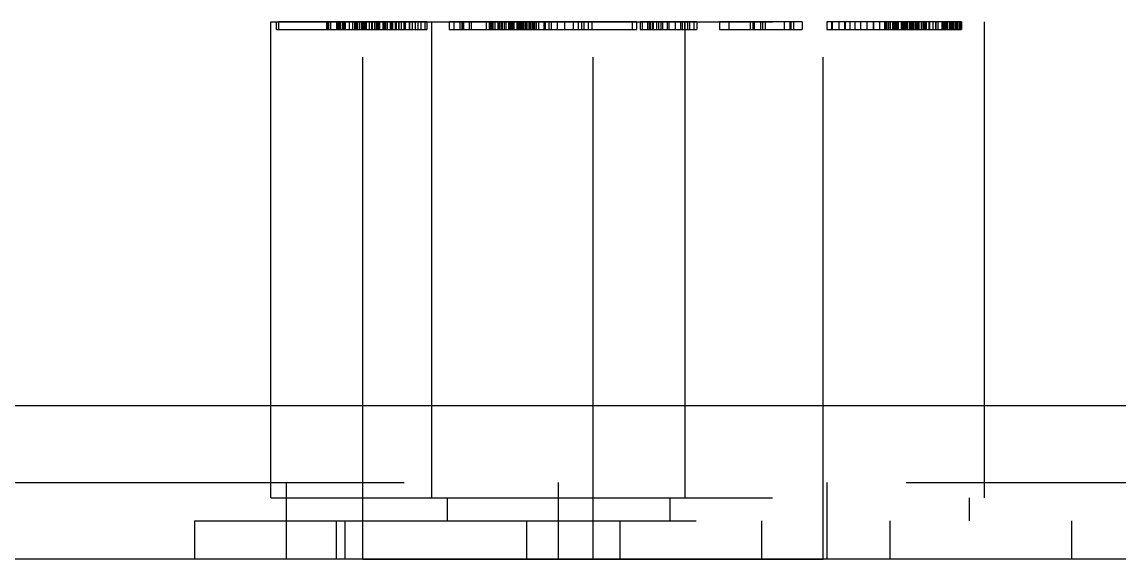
# Model space of a CAD drawing. Header units: millimetres. Extents: x 0 to 1189, y 25 to 866.
# Drawn here: x 176.96 to 191.26, y 639.75 to 646.75 of the extents above; entities that cross this region are included whole.
import ezdxf

# ---------------------------------------------------------------- set-up
doc = ezdxf.new("R2010")
doc.units = ezdxf.units.MM
doc.header["$LTSCALE"] = 65.395
doc.linetypes.add('HIDDEN', pattern=[0.2, 0.1, -0.1])
doc.layers.get('0').update_dxf_attribs({"linetype": 'CONTINUOUS'})
doc.layers.add('02___PRT_ALL_AXES', color=7, linetype='CONTINUOUS')
doc.layers.add('DEFAULT_2', color=8, linetype='HIDDEN')

msp = doc.modelspace()

# ---------------------------------------------------------------- linework, layer by layer
at = {"color": 3, "linetype": 'Continuous'}
for p, q in [((160.902, 641.749), (572.902, 641.749)), ((571.902, 639.749), (161.902, 639.749))]:
    msp.add_line(p, q, dxfattribs=at)
at = {"layer": '02___PRT_ALL_AXES', "color": 8, "linetype": 'HIDDEN'}
for p, q in [((180.202, 640.549), (180.202, 646.749)), ((180.202, 646.749), (189.502, 646.749)), ((181.402, 639.749), (181.402, 646.749)), ((182.302, 640.549), (182.302, 646.749)), ((184.402, 639.749), (184.402, 646.749)), ((185.602, 640.549), (185.602, 646.749)), ((187.402, 639.749), (187.402, 646.749)), ((189.502, 640.549), (189.502, 646.749)), ((181.402, 639.749), (187.402, 639.749))]:
    msp.add_line(p, q, dxfattribs=at)
at = {"layer": 'DEFAULT_2', "color": 8, "linetype": 'HIDDEN'}
for p, q in [((180.202, 640.549), (180.202, 646.749)), ((180.277, 646.649), (180.277, 646.749)), ((180.308, 646.649), (180.308, 646.749)), ((182.235, 646.749), (180.308, 646.749)), ((180.929, 646.749), (180.929, 646.649)), ((180.935, 646.749), (180.935, 646.649)), ((180.954, 646.749), (180.954, 646.649)), ((180.978, 646.749), (180.978, 646.649)), ((181.058, 646.749), (181.058, 646.649)), ((181.073, 646.749), (181.073, 646.649)), ((181.076, 646.749), (181.076, 646.649)), ((181.085, 646.749), (181.085, 646.649)), ((181.1, 646.749), (181.1, 646.649)), ((181.102, 646.749), (181.102, 646.649)), ((181.111, 646.749), (181.111, 646.649)), ((181.135, 646.749), (181.135, 646.649)), ((181.144, 646.749), (181.144, 646.649)), ((181.146, 646.749), (181.146, 646.649)), ((181.161, 646.749), (181.161, 646.649)), ((181.17, 646.749), (181.17, 646.649)), ((181.173, 646.749), (181.173, 646.649)), ((181.222, 646.749), (181.222, 646.649)), ((181.268, 646.749), (181.268, 646.649)), ((181.292, 646.749), (181.292, 646.649)), ((181.295, 646.749), (181.295, 646.649)), ((181.298, 646.749), (181.298, 646.649)), ((181.31, 646.749), (181.31, 646.649)), ((181.311, 646.749), (181.311, 646.649)), ((181.317, 646.749), (181.317, 646.649)), ((181.325, 646.749), (181.325, 646.649)), ((181.329, 646.749), (181.329, 646.649)), ((181.354, 646.749), (181.354, 646.649)), ((181.379, 646.749), (181.379, 646.649)), ((181.395, 646.749), (181.395, 646.649)), ((181.399, 646.749), (181.399, 646.649)), ((181.409, 646.749), (181.409, 646.649)), ((181.416, 646.749), (181.416, 646.649)), ((181.434, 646.749), (181.434, 646.649)), ((181.435, 646.649), (181.435, 646.749)), ((181.443, 646.749), (181.443, 646.649)), ((181.484, 646.749), (181.484, 646.649)), ((181.512, 646.749), (181.512, 646.649)), ((181.523, 646.749), (181.523, 646.649)), ((181.554, 646.749), (181.554, 646.649)), ((181.557, 646.749), (181.557, 646.649)), ((181.58, 646.749), (181.58, 646.649)), ((181.588, 646.649), (181.588, 646.749)), ((181.595, 646.749), (181.595, 646.649)), ((181.598, 646.749), (181.598, 646.649)), ((181.602, 646.749), (181.602, 646.649)), ((181.619, 646.749), (181.619, 646.649)), ((181.661, 646.749), (181.661, 646.649)), ((181.664, 646.749), (181.664, 646.649)), ((181.665, 646.749), (181.665, 646.649)), ((181.669, 646.749), (181.669, 646.649)), ((181.675, 646.749), (181.675, 646.649)), ((181.691, 646.749), (181.691, 646.649)), ((181.716, 646.749), (181.716, 646.649)), ((181.719, 646.749), (181.719, 646.649)), ((181.758, 646.749), (181.758, 646.649)), ((181.76, 646.749), (181.76, 646.649)), ((181.76, 646.749), (181.76, 646.649)), ((181.766, 646.749), (181.766, 646.649)), ((181.779, 646.749), (181.779, 646.649)), ((181.788, 646.749), (181.788, 646.649)), ((181.824, 646.749), (181.824, 646.649)), ((181.832, 646.749), (181.832, 646.649)), ((181.833, 646.749), (181.833, 646.649)), ((181.835, 646.749), (181.835, 646.649)), ((181.864, 646.749), (181.864, 646.649)), ((181.872, 646.749), (181.872, 646.649)), ((181.902, 646.749), (181.902, 646.649)), ((181.936, 646.749), (181.936, 646.649)), ((181.953, 646.749), (181.953, 646.649)), ((182.007, 646.749), (182.007, 646.649)), ((182.008, 646.749), (182.008, 646.649)), ((182.044, 646.749), (182.044, 646.649)), ((182.085, 646.749), (182.085, 646.649)), ((182.117, 646.749), (182.117, 646.649)), ((182.12, 646.749), (182.12, 646.649)), ((182.158, 646.749), (182.158, 646.649)), ((182.208, 646.749), (182.208, 646.649)), ((182.209, 646.749), (182.209, 646.649)), ((182.235, 646.749), (182.235, 646.649)), ((182.302, 640.549), (182.302, 646.749)), ((182.525, 646.749), (182.525, 646.649)), ((184.967, 646.749), (182.525, 646.749)), ((182.585, 646.749), (182.585, 646.649)), ((182.593, 646.649), (182.593, 646.749)), ((182.665, 646.749), (182.665, 646.649)), ((182.69, 646.749), (182.69, 646.649)), ((182.707, 646.749), (182.707, 646.649)), ((182.712, 646.749), (182.712, 646.649)), ((182.719, 646.649), (182.719, 646.749)), ((182.785, 646.749), (182.785, 646.649)), ((182.812, 646.749), (182.812, 646.649)), ((183.011, 646.649), (183.011, 646.749)), ((183.046, 646.749), (183.046, 646.649)), ((183.056, 646.749), (183.056, 646.649)), ((183.072, 646.749), (183.072, 646.649)), ((183.087, 646.749), (183.087, 646.649)), ((183.096, 646.749), (183.096, 646.649)), ((183.12, 646.749), (183.12, 646.649)), ((183.162, 646.749), (183.162, 646.649)), ((183.175, 646.749), (183.175, 646.649)), ((183.176, 646.749), (183.176, 646.649)), ((183.178, 646.649), (183.178, 646.749)), ((183.198, 646.749), (183.198, 646.649)), ((183.203, 646.749), (183.203, 646.649)), ((183.207, 646.749), (183.207, 646.649)), ((183.218, 646.749), (183.218, 646.649)), ((183.242, 646.749), (183.242, 646.649)), ((183.266, 646.749), (183.266, 646.649)), ((183.299, 646.749), (183.299, 646.649)), ((183.319, 646.749), (183.319, 646.649)), ((183.335, 646.749), (183.335, 646.649)), ((183.341, 646.749), (183.341, 646.649)), ((183.361, 646.749), (183.361, 646.649)), ((183.37, 646.749), (183.37, 646.649)), ((183.408, 646.749), (183.408, 646.649)), ((183.413, 646.749), (183.413, 646.649)), ((183.428, 646.749), (183.428, 646.649)), ((183.431, 646.749), (183.431, 646.649)), ((183.442, 646.749), (183.442, 646.649)), ((183.459, 646.749), (183.459, 646.649)), ((183.465, 646.749), (183.465, 646.649)), ((183.467, 646.649), (183.467, 646.749)), ((183.483, 646.749), (183.483, 646.649)), ((183.499, 646.749), (183.499, 646.649)), ((183.521, 646.749), (183.521, 646.649)), ((183.522, 646.749), (183.522, 646.649)), ((183.526, 646.749), (183.526, 646.649)), ((183.53, 646.749), (183.53, 646.649)), ((183.533, 646.749), (183.533, 646.649)), ((183.534, 646.749), (183.534, 646.649)), ((183.54, 646.749), (183.54, 646.649)), ((183.565, 646.749), (183.565, 646.649)), ((183.581, 646.749), (183.581, 646.649)), ((183.59, 646.649), (183.59, 646.749)), ((183.61, 646.749), (183.61, 646.649)), ((183.616, 646.749), (183.616, 646.649)), ((183.623, 646.749), (183.623, 646.649)), ((183.636, 646.749), (183.636, 646.649)), ((183.639, 646.749), (183.639, 646.649)), ((183.659, 646.749), (183.659, 646.649)), ((183.692, 646.749), (183.692, 646.649)), ((183.762, 646.749), (183.762, 646.649)), ((183.776, 646.749), (183.776, 646.649)), ((183.826, 646.749), (183.826, 646.649)), ((183.857, 646.749), (183.857, 646.649)), ((183.932, 646.749), (183.932, 646.649)), ((184.031, 646.749), (184.031, 646.649)), ((184.144, 646.749), (184.144, 646.649)), ((184.206, 646.749), (184.206, 646.649)), ((184.249, 646.749), (184.249, 646.649)), ((184.28, 646.749), (184.28, 646.649)), ((184.338, 646.749), (184.338, 646.649)), ((184.385, 646.749), (184.385, 646.649)), ((184.91, 646.749), (184.91, 646.649)), ((184.967, 646.749), (184.967, 646.649)), ((185.015, 646.749), (185.015, 646.649)), ((185.754, 646.749), (185.015, 646.749)), ((185.017, 646.749), (185.017, 646.649)), ((185.043, 646.749), (185.043, 646.649)), ((185.11, 646.749), (185.11, 646.649)), ((185.131, 646.749), (185.131, 646.649)), ((185.138, 646.749), (185.138, 646.649)), ((185.144, 646.749), (185.144, 646.649)), ((185.174, 646.749), (185.174, 646.649)), ((185.185, 646.749), (185.185, 646.649)), ((185.228, 646.749), (185.228, 646.649)), ((185.254, 646.749), (185.254, 646.649)), ((185.284, 646.749), (185.284, 646.649)), ((185.306, 646.749), (185.306, 646.649)), ((185.366, 646.749), (185.366, 646.649)), ((185.388, 646.749), (185.388, 646.649)), ((185.472, 646.749), (185.472, 646.649)), ((185.474, 646.749), (185.474, 646.649)), ((185.543, 646.749), (185.543, 646.649)), ((185.562, 646.749), (185.562, 646.649)), ((185.595, 646.749), (185.595, 646.649)), ((185.602, 640.549), (185.602, 646.749)), ((185.631, 646.749), (185.631, 646.649)), ((185.659, 646.749), (185.659, 646.649)), ((185.714, 646.749), (185.714, 646.649)), ((185.754, 646.749), (185.754, 646.649)), ((186.05, 646.749), (186.05, 646.649)), ((187.125, 646.749), (186.05, 646.749)), ((186.171, 646.749), (186.171, 646.649)), ((186.451, 646.749), (186.451, 646.649)), ((186.484, 646.749), (186.484, 646.649)), ((186.5, 646.749), (186.5, 646.649)), ((186.584, 646.749), (186.584, 646.649)), ((186.611, 646.749), (186.611, 646.649)), ((186.644, 646.749), (186.644, 646.649)), ((186.892, 646.749), (186.892, 646.649)), ((186.965, 646.749), (186.965, 646.649)), ((186.981, 646.749), (186.981, 646.649)), ((187.012, 646.749), (187.012, 646.649)), ((187.125, 646.749), (187.125, 646.649)), ((187.449, 646.749), (187.449, 646.649)), ((189.203, 646.749), (187.449, 646.749)), ((187.511, 646.749), (187.511, 646.649)), ((187.52, 646.749), (187.52, 646.649)), ((187.606, 646.749), (187.606, 646.649)), ((187.68, 646.749), (187.68, 646.649)), ((187.686, 646.749), (187.686, 646.649)), ((187.748, 646.749), (187.748, 646.649)), ((187.813, 646.749), (187.813, 646.649)), ((187.888, 646.749), (187.888, 646.649)), ((187.969, 646.749), (187.969, 646.649)), ((188.054, 646.749), (188.054, 646.649)), ((188.058, 646.749), (188.058, 646.649)), ((188.137, 646.749), (188.137, 646.649)), ((188.199, 646.749), (188.199, 646.649)), ((188.201, 646.749), (188.201, 646.649)), ((188.211, 646.749), (188.211, 646.649)), ((188.214, 646.749), (188.214, 646.649)), ((188.229, 646.749), (188.229, 646.649)), ((188.253, 646.749), (188.253, 646.649)), ((188.275, 646.749), (188.275, 646.649)), ((188.304, 646.749), (188.304, 646.649)), ((188.308, 646.749), (188.308, 646.649)), ((188.321, 646.749), (188.321, 646.649)), ((188.334, 646.749), (188.334, 646.649)), ((188.334, 646.749), (188.334, 646.649)), ((188.341, 646.749), (188.341, 646.649)), ((188.345, 646.749), (188.345, 646.649)), ((188.355, 646.749), (188.355, 646.649)), ((188.357, 646.749), (188.357, 646.649)), ((188.358, 646.749), (188.358, 646.649)), ((188.361, 646.749), (188.361, 646.649)), ((188.363, 646.749), (188.363, 646.649)), ((188.379, 646.749), (188.379, 646.649)), ((188.418, 646.749), (188.418, 646.649)), ((188.423, 646.749), (188.423, 646.649)), ((188.431, 646.749), (188.431, 646.649)), ((188.445, 646.749), (188.445, 646.649)), ((188.449, 646.749), (188.449, 646.649)), ((188.458, 646.749), (188.458, 646.649)), ((188.461, 646.749), (188.461, 646.649)), ((188.465, 646.749), (188.465, 646.649)), ((188.481, 646.749), (188.481, 646.649)), ((188.495, 646.749), (188.495, 646.649)), ((188.521, 646.749), (188.521, 646.649)), ((188.535, 646.749), (188.535, 646.649)), ((188.547, 646.749), (188.547, 646.649)), ((188.552, 646.749), (188.552, 646.649)), ((188.561, 646.749), (188.561, 646.649)), ((188.571, 646.749), (188.571, 646.649)), ((188.575, 646.749), (188.575, 646.649)), ((188.597, 646.749), (188.597, 646.649)), ((188.597, 646.749), (188.597, 646.649)), ((188.612, 646.749), (188.612, 646.649)), ((188.624, 646.749), (188.624, 646.649)), ((188.645, 646.749), (188.645, 646.649)), ((188.646, 646.749), (188.646, 646.649)), ((188.648, 646.749), (188.648, 646.649)), ((188.68, 646.749), (188.68, 646.649)), ((188.698, 646.749), (188.698, 646.649)), ((188.7, 646.749), (188.7, 646.649)), ((188.711, 646.749), (188.711, 646.649)), ((188.715, 646.749), (188.715, 646.649)), ((188.718, 646.749), (188.718, 646.649)), ((188.73, 646.749), (188.73, 646.649)), ((188.731, 646.749), (188.731, 646.649)), ((188.733, 646.749), (188.733, 646.649)), ((188.745, 646.749), (188.745, 646.649)), ((188.78, 646.749), (188.78, 646.649)), ((188.781, 646.749), (188.781, 646.649)), ((188.785, 646.749), (188.785, 646.649)), ((188.832, 646.749), (188.832, 646.649)), ((188.864, 646.749), (188.864, 646.649)), ((188.868, 646.749), (188.868, 646.649)), ((188.897, 646.749), (188.897, 646.649)), ((188.949, 646.749), (188.949, 646.649)), ((188.953, 646.749), (188.953, 646.649)), ((188.963, 646.749), (188.963, 646.649)), ((188.977, 646.749), (188.977, 646.649)), ((188.982, 646.749), (188.982, 646.649)), ((188.997, 646.749), (188.997, 646.649)), ((189.013, 646.749), (189.013, 646.649)), ((189.019, 646.749), (189.019, 646.649)), ((189.041, 646.749), (189.041, 646.649)), ((189.044, 646.749), (189.044, 646.649)), ((189.059, 646.749), (189.059, 646.649)), ((189.064, 646.749), (189.064, 646.649)), ((189.079, 646.749), (189.079, 646.649)), ((189.079, 646.749), (189.079, 646.649)), ((189.09, 646.749), (189.09, 646.649)), ((189.095, 646.749), (189.095, 646.649)), ((189.106, 646.749), (189.106, 646.649)), ((189.124, 646.749), (189.124, 646.649)), ((189.129, 646.749), (189.129, 646.649)), ((189.146, 646.749), (189.146, 646.649)), ((189.17, 646.749), (189.17, 646.649)), ((189.185, 646.749), (189.185, 646.649)), ((189.195, 646.749), (189.195, 646.649)), ((189.203, 646.749), (189.203, 646.649)), ((189.502, 640.549), (189.502, 646.749)), ((180.277, 646.649), (182.235, 646.649)), ((182.525, 646.649), (184.967, 646.649)), ((185.015, 646.649), (185.754, 646.649)), ((186.05, 646.649), (187.125, 646.649)), ((187.449, 646.649), (189.203, 646.649)), ((175.402, 640.749), (283.902, 640.749)), ((180.402, 640.749), (180.402, 639.749)), ((181.402, 639.749), (181.402, 640.749)), ((183.952, 639.749), (183.952, 640.749)), ((184.402, 639.749), (184.402, 640.749)), ((187.402, 639.749), (187.402, 640.749)), ((187.452, 639.749), (187.452, 640.749)), ((180.202, 640.549), (189.502, 640.549)), ((182.502, 640.549), (182.502, 640.249)), ((185.402, 640.549), (185.402, 640.249)), ((189.302, 640.549), (189.302, 640.249)), ((179.207, 640.249), (179.207, 639.749)), ((179.207, 640.249), (190.636, 640.249)), ((181.055, 640.249), (181.055, 639.749)), ((181.168, 640.249), (181.168, 639.749)), ((183.535, 640.249), (183.535, 639.749)), ((184.75, 640.249), (184.75, 639.749)), ((186.597, 640.249), (186.597, 639.749)), ((188.269, 640.249), (188.269, 639.749)), ((190.636, 640.249), (190.636, 639.749))]:
    msp.add_line(p, q, dxfattribs=at)

doc.saveas('drawing.dxf')
